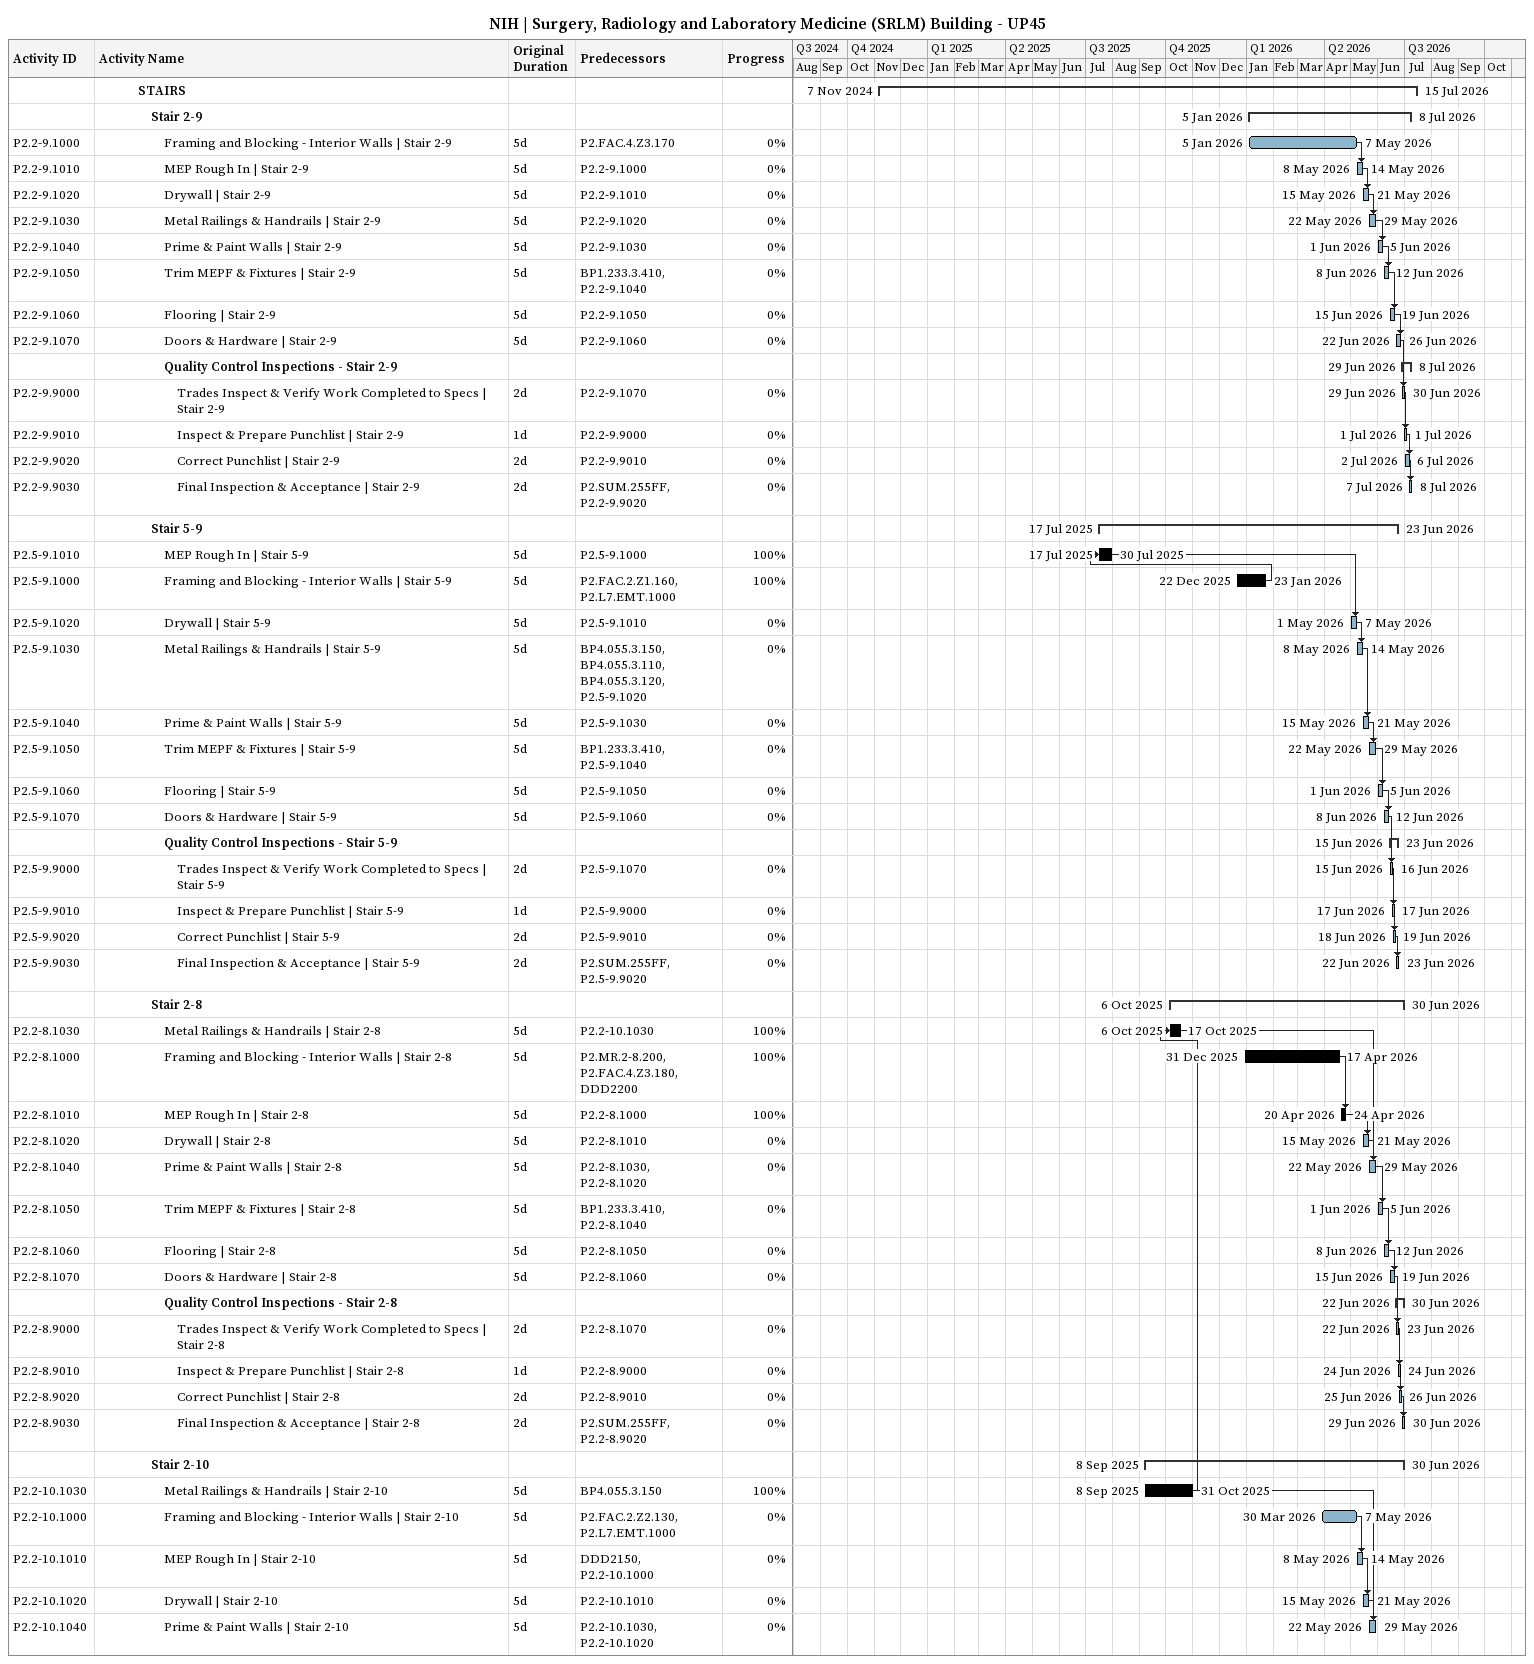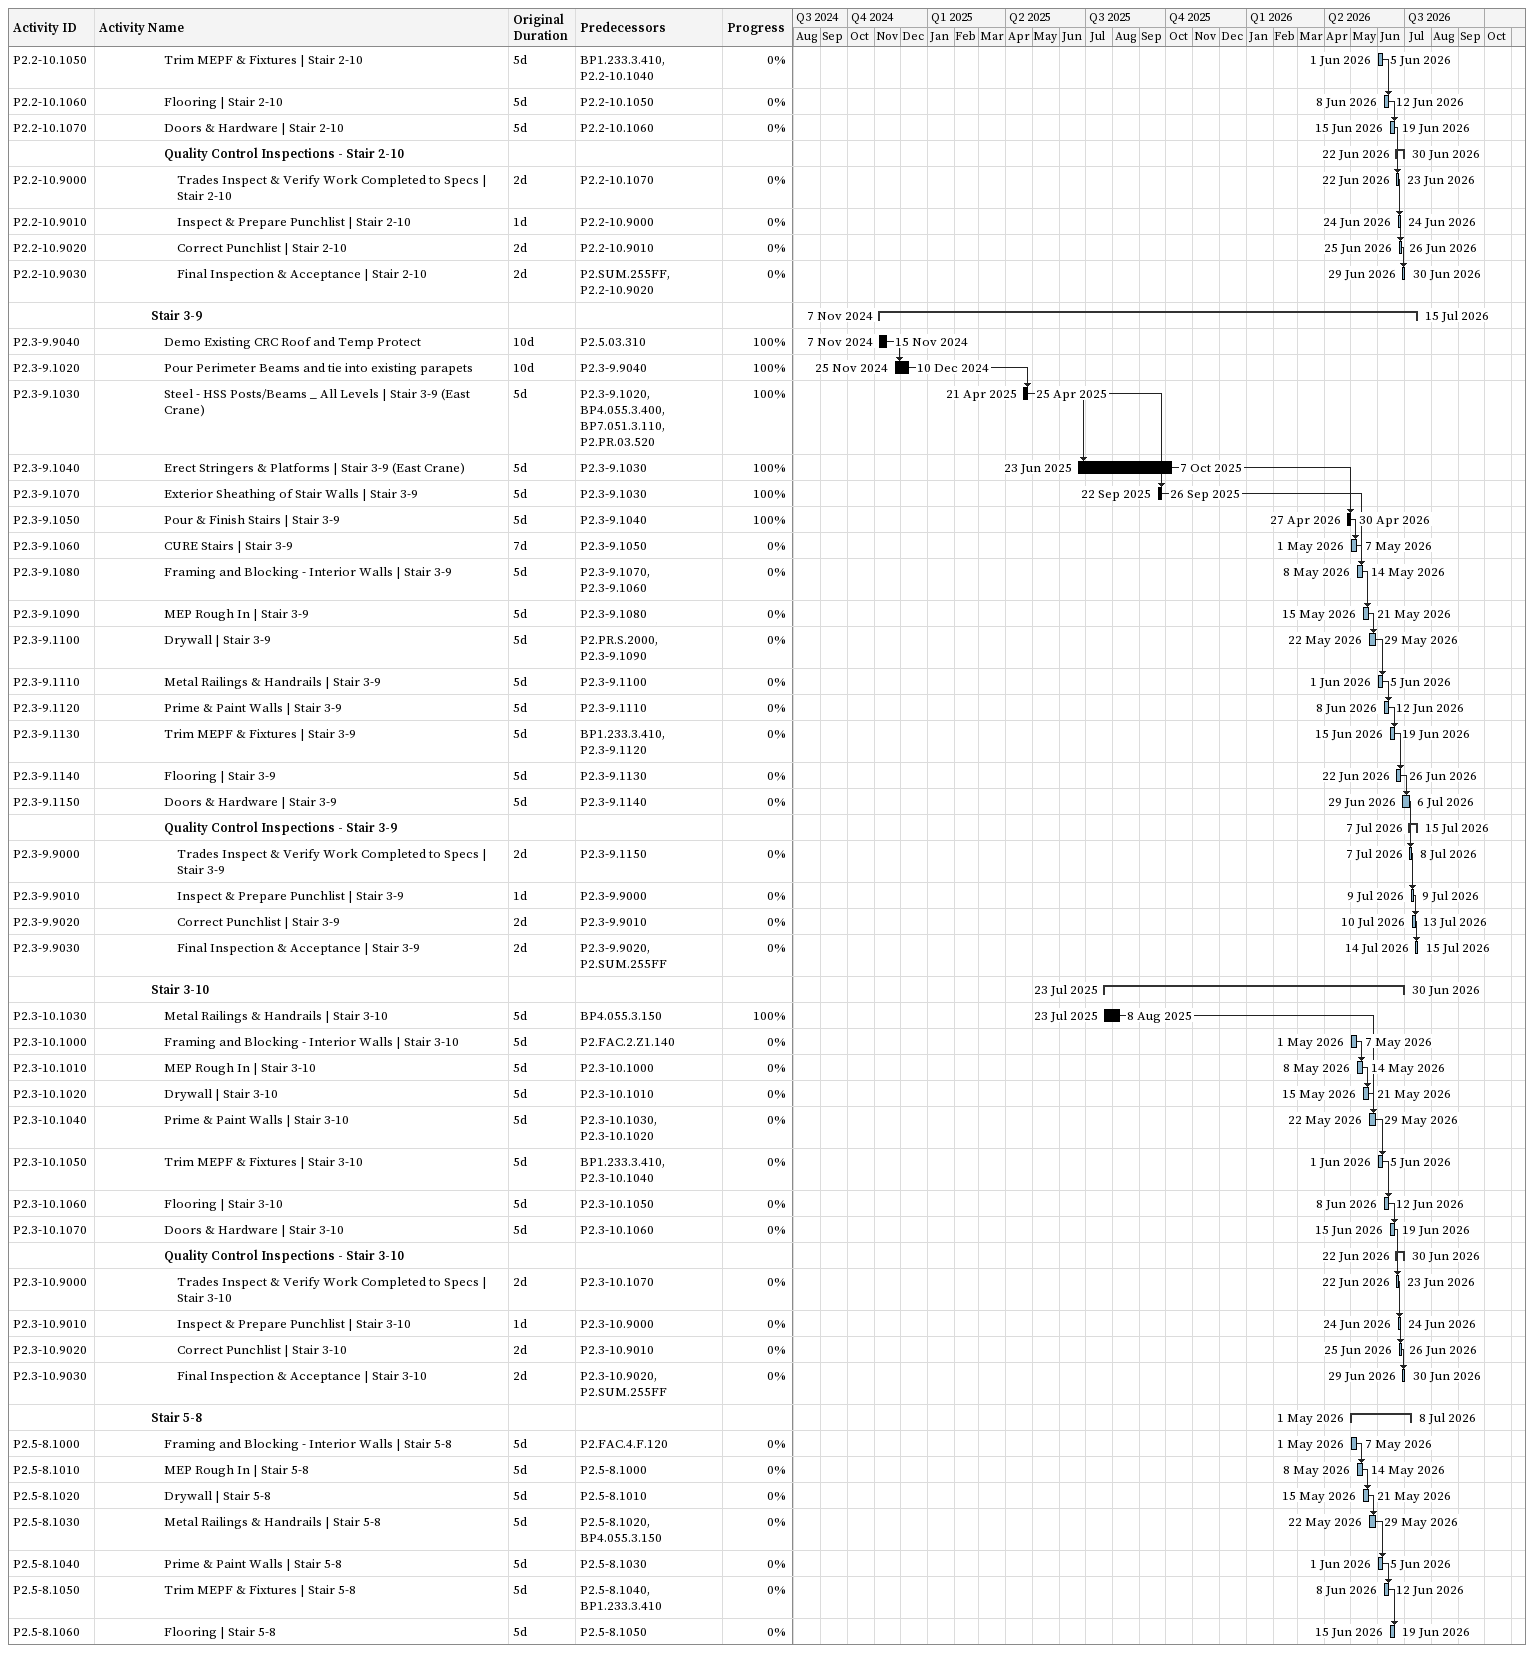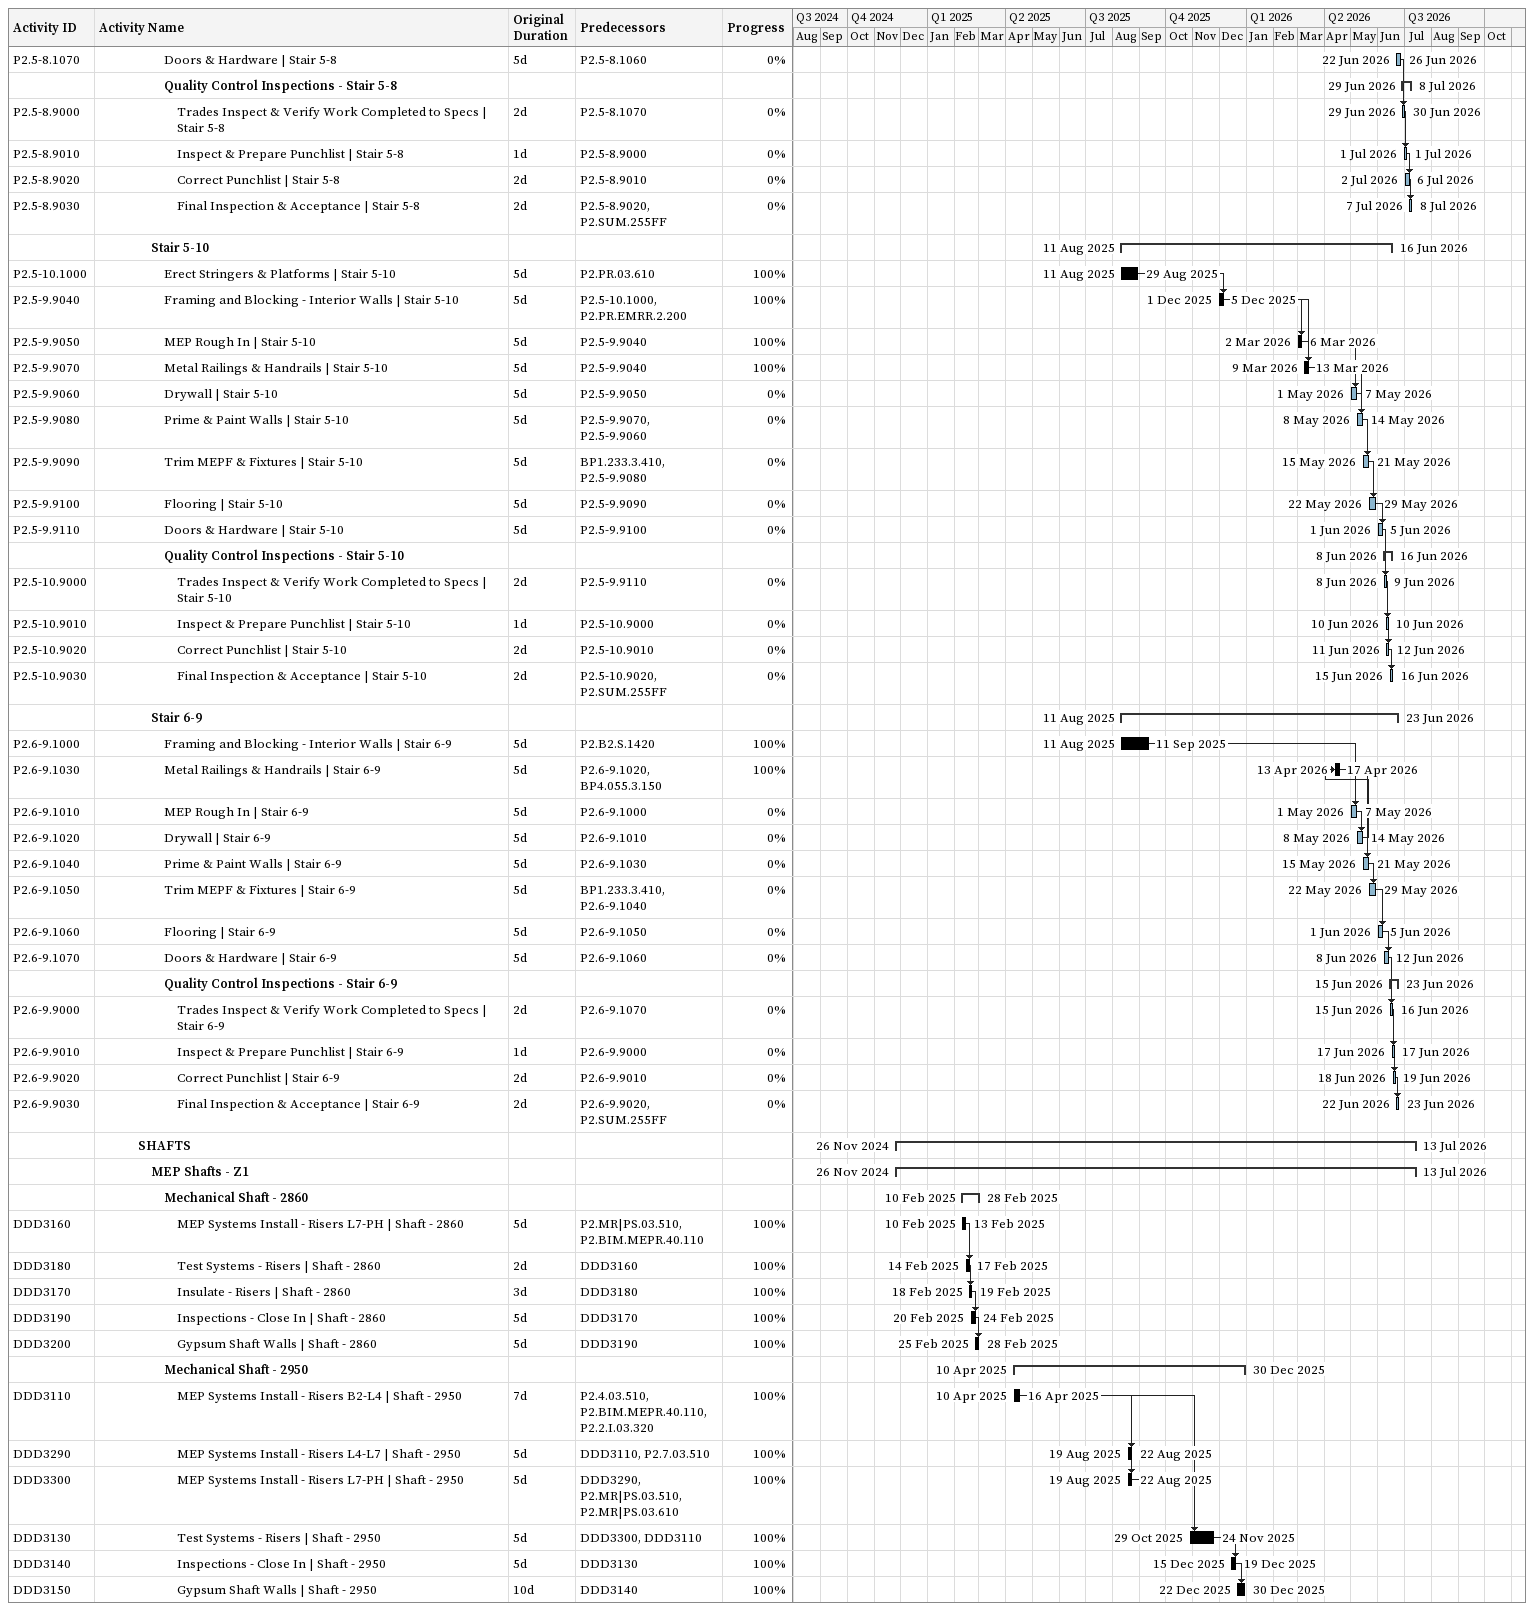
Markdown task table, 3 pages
NIH | Surgery, Radiology and Laboratory Medicine (SRLM) Building - UP45

| ID | Level | Task | Original duration | Start | Finish | Predecessors | % complete |
|---|---|---|---|---|---|---|---|
|  | 4 | **STAIRS** |  | 2024-11-07 | 2026-07-15 |  |  |
|  | 5 | **Stair 2-9** |  | 2026-01-05 | 2026-07-08 |  |  |
| P2.2-9.1000 | 6 | Framing and Blocking - Interior Walls \| Stair 2-9 | 5d | 2026-01-05 | 2026-05-07 | P2.FAC.4.Z3.170 | 0 |
| P2.2-9.1010 | 6 | MEP Rough In \| Stair 2-9 | 5d | 2026-05-08 | 2026-05-14 | P2.2-9.1000 | 0 |
| P2.2-9.1020 | 6 | Drywall \| Stair 2-9 | 5d | 2026-05-15 | 2026-05-21 | P2.2-9.1010 | 0 |
| P2.2-9.1030 | 6 | Metal Railings & Handrails \| Stair 2-9 | 5d | 2026-05-22 | 2026-05-29 | P2.2-9.1020 | 0 |
| P2.2-9.1040 | 6 | Prime & Paint Walls \| Stair 2-9 | 5d | 2026-06-01 | 2026-06-05 | P2.2-9.1030 | 0 |
| P2.2-9.1050 | 6 | Trim MEPF & Fixtures \| Stair 2-9 | 5d | 2026-06-08 | 2026-06-12 | BP1.233.3.410, P2.2-9.1040 | 0 |
| P2.2-9.1060 | 6 | Flooring \| Stair 2-9 | 5d | 2026-06-15 | 2026-06-19 | P2.2-9.1050 | 0 |
| P2.2-9.1070 | 6 | Doors & Hardware \| Stair 2-9 | 5d | 2026-06-22 | 2026-06-26 | P2.2-9.1060 | 0 |
|  | 6 | **Quality Control Inspections - Stair 2-9** |  | 2026-06-29 | 2026-07-08 |  |  |
| P2.2-9.9000 | 7 | Trades Inspect & Verify Work Completed to Specs \| Stair 2-9 | 2d | 2026-06-29 | 2026-06-30 | P2.2-9.1070 | 0 |
| P2.2-9.9010 | 7 | Inspect & Prepare Punchlist \| Stair 2-9 | 1d | 2026-07-01 | 2026-07-01 | P2.2-9.9000 | 0 |
| P2.2-9.9020 | 7 | Correct Punchlist \| Stair 2-9 | 2d | 2026-07-02 | 2026-07-06 | P2.2-9.9010 | 0 |
| P2.2-9.9030 | 7 | Final Inspection & Acceptance \| Stair 2-9 | 2d | 2026-07-07 | 2026-07-08 | P2.SUM.255FF, P2.2-9.9020 | 0 |
|  | 5 | **Stair 5-9** |  | 2025-07-17 | 2026-06-23 |  |  |
| P2.5-9.1010 | 6 | MEP Rough In \| Stair 5-9 | 5d | 2025-07-17 | 2025-07-30 | P2.5-9.1000 | 100 |
| P2.5-9.1000 | 6 | Framing and Blocking - Interior Walls \| Stair 5-9 | 5d | 2025-12-22 | 2026-01-23 | P2.FAC.2.Z1.160, P2.L7.EMT.1000 | 100 |
| P2.5-9.1020 | 6 | Drywall \| Stair 5-9 | 5d | 2026-05-01 | 2026-05-07 | P2.5-9.1010 | 0 |
| P2.5-9.1030 | 6 | Metal Railings & Handrails \| Stair 5-9 | 5d | 2026-05-08 | 2026-05-14 | BP4.055.3.150, BP4.055.3.110, BP4.055.3.120, P2.5-9.1020 | 0 |
| P2.5-9.1040 | 6 | Prime & Paint Walls \| Stair 5-9 | 5d | 2026-05-15 | 2026-05-21 | P2.5-9.1030 | 0 |
| P2.5-9.1050 | 6 | Trim MEPF & Fixtures \| Stair 5-9 | 5d | 2026-05-22 | 2026-05-29 | BP1.233.3.410, P2.5-9.1040 | 0 |
| P2.5-9.1060 | 6 | Flooring \| Stair 5-9 | 5d | 2026-06-01 | 2026-06-05 | P2.5-9.1050 | 0 |
| P2.5-9.1070 | 6 | Doors & Hardware \| Stair 5-9 | 5d | 2026-06-08 | 2026-06-12 | P2.5-9.1060 | 0 |
|  | 6 | **Quality Control Inspections - Stair 5-9** |  | 2026-06-15 | 2026-06-23 |  |  |
| P2.5-9.9000 | 7 | Trades Inspect & Verify Work Completed to Specs \| Stair 5-9 | 2d | 2026-06-15 | 2026-06-16 | P2.5-9.1070 | 0 |
| P2.5-9.9010 | 7 | Inspect & Prepare Punchlist \| Stair 5-9 | 1d | 2026-06-17 | 2026-06-17 | P2.5-9.9000 | 0 |
| P2.5-9.9020 | 7 | Correct Punchlist \| Stair 5-9 | 2d | 2026-06-18 | 2026-06-19 | P2.5-9.9010 | 0 |
| P2.5-9.9030 | 7 | Final Inspection & Acceptance \| Stair 5-9 | 2d | 2026-06-22 | 2026-06-23 | P2.SUM.255FF, P2.5-9.9020 | 0 |
|  | 5 | **Stair 2-8** |  | 2025-10-06 | 2026-06-30 |  |  |
| P2.2-8.1030 | 6 | Metal Railings & Handrails \| Stair 2-8 | 5d | 2025-10-06 | 2025-10-17 | P2.2-10.1030 | 100 |
| P2.2-8.1000 | 6 | Framing and Blocking - Interior Walls \| Stair 2-8 | 5d | 2025-12-31 | 2026-04-17 | P2.MR.2-8.200, P2.FAC.4.Z3.180, DDD2200 | 100 |
| P2.2-8.1010 | 6 | MEP Rough In \| Stair 2-8 | 5d | 2026-04-20 | 2026-04-24 | P2.2-8.1000 | 100 |
| P2.2-8.1020 | 6 | Drywall \| Stair 2-8 | 5d | 2026-05-15 | 2026-05-21 | P2.2-8.1010 | 0 |
| P2.2-8.1040 | 6 | Prime & Paint Walls \| Stair 2-8 | 5d | 2026-05-22 | 2026-05-29 | P2.2-8.1030, P2.2-8.1020 | 0 |
| P2.2-8.1050 | 6 | Trim MEPF & Fixtures \| Stair 2-8 | 5d | 2026-06-01 | 2026-06-05 | BP1.233.3.410, P2.2-8.1040 | 0 |
| P2.2-8.1060 | 6 | Flooring \| Stair 2-8 | 5d | 2026-06-08 | 2026-06-12 | P2.2-8.1050 | 0 |
| P2.2-8.1070 | 6 | Doors & Hardware \| Stair 2-8 | 5d | 2026-06-15 | 2026-06-19 | P2.2-8.1060 | 0 |
|  | 6 | **Quality Control Inspections - Stair 2-8** |  | 2026-06-22 | 2026-06-30 |  |  |
| P2.2-8.9000 | 7 | Trades Inspect & Verify Work Completed to Specs \| Stair 2-8 | 2d | 2026-06-22 | 2026-06-23 | P2.2-8.1070 | 0 |
| P2.2-8.9010 | 7 | Inspect & Prepare Punchlist \| Stair 2-8 | 1d | 2026-06-24 | 2026-06-24 | P2.2-8.9000 | 0 |
| P2.2-8.9020 | 7 | Correct Punchlist \| Stair 2-8 | 2d | 2026-06-25 | 2026-06-26 | P2.2-8.9010 | 0 |
| P2.2-8.9030 | 7 | Final Inspection & Acceptance \| Stair 2-8 | 2d | 2026-06-29 | 2026-06-30 | P2.SUM.255FF, P2.2-8.9020 | 0 |
|  | 5 | **Stair 2-10** |  | 2025-09-08 | 2026-06-30 |  |  |
| P2.2-10.1030 | 6 | Metal Railings & Handrails \| Stair 2-10 | 5d | 2025-09-08 | 2025-10-31 | BP4.055.3.150 | 100 |
| P2.2-10.1000 | 6 | Framing and Blocking - Interior Walls \| Stair 2-10 | 5d | 2026-03-30 | 2026-05-07 | P2.FAC.2.Z2.130, P2.L7.EMT.1000 | 0 |
| P2.2-10.1010 | 6 | MEP Rough In \| Stair 2-10 | 5d | 2026-05-08 | 2026-05-14 | DDD2150, P2.2-10.1000 | 0 |
| P2.2-10.1020 | 6 | Drywall \| Stair 2-10 | 5d | 2026-05-15 | 2026-05-21 | P2.2-10.1010 | 0 |
| P2.2-10.1040 | 6 | Prime & Paint Walls \| Stair 2-10 | 5d | 2026-05-22 | 2026-05-29 | P2.2-10.1030, P2.2-10.1020 | 0 |
| P2.2-10.1050 | 6 | Trim MEPF & Fixtures \| Stair 2-10 | 5d | 2026-06-01 | 2026-06-05 | BP1.233.3.410, P2.2-10.1040 | 0 |
| P2.2-10.1060 | 6 | Flooring \| Stair 2-10 | 5d | 2026-06-08 | 2026-06-12 | P2.2-10.1050 | 0 |
| P2.2-10.1070 | 6 | Doors & Hardware \| Stair 2-10 | 5d | 2026-06-15 | 2026-06-19 | P2.2-10.1060 | 0 |
|  | 6 | **Quality Control Inspections - Stair 2-10** |  | 2026-06-22 | 2026-06-30 |  |  |
| P2.2-10.9000 | 7 | Trades Inspect & Verify Work Completed to Specs \| Stair 2-10 | 2d | 2026-06-22 | 2026-06-23 | P2.2-10.1070 | 0 |
| P2.2-10.9010 | 7 | Inspect & Prepare Punchlist \| Stair 2-10 | 1d | 2026-06-24 | 2026-06-24 | P2.2-10.9000 | 0 |
| P2.2-10.9020 | 7 | Correct Punchlist \| Stair 2-10 | 2d | 2026-06-25 | 2026-06-26 | P2.2-10.9010 | 0 |
| P2.2-10.9030 | 7 | Final Inspection & Acceptance \| Stair 2-10 | 2d | 2026-06-29 | 2026-06-30 | P2.SUM.255FF, P2.2-10.9020 | 0 |
|  | 5 | **Stair 3-9** |  | 2024-11-07 | 2026-07-15 |  |  |
| P2.3-9.9040 | 6 | Demo Existing CRC Roof and Temp Protect | 10d | 2024-11-07 | 2024-11-15 | P2.5.03.310 | 100 |
| P2.3-9.1020 | 6 | Pour Perimeter Beams and tie into existing parapets | 10d | 2024-11-25 | 2024-12-10 | P2.3-9.9040 | 100 |
| P2.3-9.1030 | 6 | Steel - HSS Posts/Beams _ All Levels \| Stair 3-9 (East Crane) | 5d | 2025-04-21 | 2025-04-25 | P2.3-9.1020, BP4.055.3.400, BP7.051.3.110, P2.PR.03.520 | 100 |
| P2.3-9.1040 | 6 | Erect Stringers & Platforms \| Stair 3-9 (East Crane) | 5d | 2025-06-23 | 2025-10-07 | P2.3-9.1030 | 100 |
| P2.3-9.1070 | 6 | Exterior Sheathing of Stair Walls \| Stair 3-9 | 5d | 2025-09-22 | 2025-09-26 | P2.3-9.1030 | 100 |
| P2.3-9.1050 | 6 | Pour & Finish Stairs \| Stair 3-9 | 5d | 2026-04-27 | 2026-04-30 | P2.3-9.1040 | 100 |
| P2.3-9.1060 | 6 | CURE Stairs \| Stair 3-9 | 7d | 2026-05-01 | 2026-05-07 | P2.3-9.1050 | 0 |
| P2.3-9.1080 | 6 | Framing and Blocking - Interior Walls \| Stair 3-9 | 5d | 2026-05-08 | 2026-05-14 | P2.3-9.1070, P2.3-9.1060 | 0 |
| P2.3-9.1090 | 6 | MEP Rough In \| Stair 3-9 | 5d | 2026-05-15 | 2026-05-21 | P2.3-9.1080 | 0 |
| P2.3-9.1100 | 6 | Drywall \| Stair 3-9 | 5d | 2026-05-22 | 2026-05-29 | P2.PR.S.2000, P2.3-9.1090 | 0 |
| P2.3-9.1110 | 6 | Metal Railings & Handrails \| Stair 3-9 | 5d | 2026-06-01 | 2026-06-05 | P2.3-9.1100 | 0 |
| P2.3-9.1120 | 6 | Prime & Paint Walls \| Stair 3-9 | 5d | 2026-06-08 | 2026-06-12 | P2.3-9.1110 | 0 |
| P2.3-9.1130 | 6 | Trim MEPF & Fixtures \| Stair 3-9 | 5d | 2026-06-15 | 2026-06-19 | BP1.233.3.410, P2.3-9.1120 | 0 |
| P2.3-9.1140 | 6 | Flooring \| Stair 3-9 | 5d | 2026-06-22 | 2026-06-26 | P2.3-9.1130 | 0 |
| P2.3-9.1150 | 6 | Doors & Hardware \| Stair 3-9 | 5d | 2026-06-29 | 2026-07-06 | P2.3-9.1140 | 0 |
|  | 6 | **Quality Control Inspections - Stair 3-9** |  | 2026-07-07 | 2026-07-15 |  |  |
| P2.3-9.9000 | 7 | Trades Inspect & Verify Work Completed to Specs \| Stair 3-9 | 2d | 2026-07-07 | 2026-07-08 | P2.3-9.1150 | 0 |
| P2.3-9.9010 | 7 | Inspect & Prepare Punchlist \| Stair 3-9 | 1d | 2026-07-09 | 2026-07-09 | P2.3-9.9000 | 0 |
| P2.3-9.9020 | 7 | Correct Punchlist \| Stair 3-9 | 2d | 2026-07-10 | 2026-07-13 | P2.3-9.9010 | 0 |
| P2.3-9.9030 | 7 | Final Inspection & Acceptance \| Stair 3-9 | 2d | 2026-07-14 | 2026-07-15 | P2.3-9.9020, P2.SUM.255FF | 0 |
|  | 5 | **Stair 3-10** |  | 2025-07-23 | 2026-06-30 |  |  |
| P2.3-10.1030 | 6 | Metal Railings & Handrails \| Stair 3-10 | 5d | 2025-07-23 | 2025-08-08 | BP4.055.3.150 | 100 |
| P2.3-10.1000 | 6 | Framing and Blocking - Interior Walls \| Stair 3-10 | 5d | 2026-05-01 | 2026-05-07 | P2.FAC.2.Z1.140 | 0 |
| P2.3-10.1010 | 6 | MEP Rough In \| Stair 3-10 | 5d | 2026-05-08 | 2026-05-14 | P2.3-10.1000 | 0 |
| P2.3-10.1020 | 6 | Drywall \| Stair 3-10 | 5d | 2026-05-15 | 2026-05-21 | P2.3-10.1010 | 0 |
| P2.3-10.1040 | 6 | Prime & Paint Walls \| Stair 3-10 | 5d | 2026-05-22 | 2026-05-29 | P2.3-10.1030, P2.3-10.1020 | 0 |
| P2.3-10.1050 | 6 | Trim MEPF & Fixtures \| Stair 3-10 | 5d | 2026-06-01 | 2026-06-05 | BP1.233.3.410, P2.3-10.1040 | 0 |
| P2.3-10.1060 | 6 | Flooring \| Stair 3-10 | 5d | 2026-06-08 | 2026-06-12 | P2.3-10.1050 | 0 |
| P2.3-10.1070 | 6 | Doors & Hardware \| Stair 3-10 | 5d | 2026-06-15 | 2026-06-19 | P2.3-10.1060 | 0 |
|  | 6 | **Quality Control Inspections - Stair 3-10** |  | 2026-06-22 | 2026-06-30 |  |  |
| P2.3-10.9000 | 7 | Trades Inspect & Verify Work Completed to Specs \| Stair 3-10 | 2d | 2026-06-22 | 2026-06-23 | P2.3-10.1070 | 0 |
| P2.3-10.9010 | 7 | Inspect & Prepare Punchlist \| Stair 3-10 | 1d | 2026-06-24 | 2026-06-24 | P2.3-10.9000 | 0 |
| P2.3-10.9020 | 7 | Correct Punchlist \| Stair 3-10 | 2d | 2026-06-25 | 2026-06-26 | P2.3-10.9010 | 0 |
| P2.3-10.9030 | 7 | Final Inspection & Acceptance \| Stair 3-10 | 2d | 2026-06-29 | 2026-06-30 | P2.3-10.9020, P2.SUM.255FF | 0 |
|  | 5 | **Stair 5-8** |  | 2026-05-01 | 2026-07-08 |  |  |
| P2.5-8.1000 | 6 | Framing and Blocking - Interior Walls \| Stair 5-8 | 5d | 2026-05-01 | 2026-05-07 | P2.FAC.4.F.120 | 0 |
| P2.5-8.1010 | 6 | MEP Rough In \| Stair 5-8 | 5d | 2026-05-08 | 2026-05-14 | P2.5-8.1000 | 0 |
| P2.5-8.1020 | 6 | Drywall \| Stair 5-8 | 5d | 2026-05-15 | 2026-05-21 | P2.5-8.1010 | 0 |
| P2.5-8.1030 | 6 | Metal Railings & Handrails \| Stair 5-8 | 5d | 2026-05-22 | 2026-05-29 | P2.5-8.1020, BP4.055.3.150 | 0 |
| P2.5-8.1040 | 6 | Prime & Paint Walls \| Stair 5-8 | 5d | 2026-06-01 | 2026-06-05 | P2.5-8.1030 | 0 |
| P2.5-8.1050 | 6 | Trim MEPF & Fixtures \| Stair 5-8 | 5d | 2026-06-08 | 2026-06-12 | P2.5-8.1040, BP1.233.3.410 | 0 |
| P2.5-8.1060 | 6 | Flooring \| Stair 5-8 | 5d | 2026-06-15 | 2026-06-19 | P2.5-8.1050 | 0 |
| P2.5-8.1070 | 6 | Doors & Hardware \| Stair 5-8 | 5d | 2026-06-22 | 2026-06-26 | P2.5-8.1060 | 0 |
|  | 6 | **Quality Control Inspections - Stair 5-8** |  | 2026-06-29 | 2026-07-08 |  |  |
| P2.5-8.9000 | 7 | Trades Inspect & Verify Work Completed to Specs \| Stair 5-8 | 2d | 2026-06-29 | 2026-06-30 | P2.5-8.1070 | 0 |
| P2.5-8.9010 | 7 | Inspect & Prepare Punchlist \| Stair 5-8 | 1d | 2026-07-01 | 2026-07-01 | P2.5-8.9000 | 0 |
| P2.5-8.9020 | 7 | Correct Punchlist \| Stair 5-8 | 2d | 2026-07-02 | 2026-07-06 | P2.5-8.9010 | 0 |
| P2.5-8.9030 | 7 | Final Inspection & Acceptance \| Stair 5-8 | 2d | 2026-07-07 | 2026-07-08 | P2.5-8.9020, P2.SUM.255FF | 0 |
|  | 5 | **Stair 5-10** |  | 2025-08-11 | 2026-06-16 |  |  |
| P2.5-10.1000 | 6 | Erect Stringers & Platforms \| Stair 5-10 | 5d | 2025-08-11 | 2025-08-29 | P2.PR.03.610 | 100 |
| P2.5-9.9040 | 6 | Framing and Blocking - Interior Walls \| Stair 5-10 | 5d | 2025-12-01 | 2025-12-05 | P2.5-10.1000, P2.PR.EMRR.2.200 | 100 |
| P2.5-9.9050 | 6 | MEP Rough In \| Stair 5-10 | 5d | 2026-03-02 | 2026-03-06 | P2.5-9.9040 | 100 |
| P2.5-9.9070 | 6 | Metal Railings & Handrails \| Stair 5-10 | 5d | 2026-03-09 | 2026-03-13 | P2.5-9.9040 | 100 |
| P2.5-9.9060 | 6 | Drywall \| Stair 5-10 | 5d | 2026-05-01 | 2026-05-07 | P2.5-9.9050 | 0 |
| P2.5-9.9080 | 6 | Prime & Paint Walls \| Stair 5-10 | 5d | 2026-05-08 | 2026-05-14 | P2.5-9.9070, P2.5-9.9060 | 0 |
| P2.5-9.9090 | 6 | Trim MEPF & Fixtures \| Stair 5-10 | 5d | 2026-05-15 | 2026-05-21 | BP1.233.3.410, P2.5-9.9080 | 0 |
| P2.5-9.9100 | 6 | Flooring \| Stair 5-10 | 5d | 2026-05-22 | 2026-05-29 | P2.5-9.9090 | 0 |
| P2.5-9.9110 | 6 | Doors & Hardware \| Stair 5-10 | 5d | 2026-06-01 | 2026-06-05 | P2.5-9.9100 | 0 |
|  | 6 | **Quality Control Inspections - Stair 5-10** |  | 2026-06-08 | 2026-06-16 |  |  |
| P2.5-10.9000 | 7 | Trades Inspect & Verify Work Completed to Specs \| Stair 5-10 | 2d | 2026-06-08 | 2026-06-09 | P2.5-9.9110 | 0 |
| P2.5-10.9010 | 7 | Inspect & Prepare Punchlist \| Stair 5-10 | 1d | 2026-06-10 | 2026-06-10 | P2.5-10.9000 | 0 |
| P2.5-10.9020 | 7 | Correct Punchlist \| Stair 5-10 | 2d | 2026-06-11 | 2026-06-12 | P2.5-10.9010 | 0 |
| P2.5-10.9030 | 7 | Final Inspection & Acceptance \| Stair 5-10 | 2d | 2026-06-15 | 2026-06-16 | P2.5-10.9020, P2.SUM.255FF | 0 |
|  | 5 | **Stair 6-9** |  | 2025-08-11 | 2026-06-23 |  |  |
| P2.6-9.1000 | 6 | Framing and Blocking - Interior Walls \| Stair 6-9 | 5d | 2025-08-11 | 2025-09-11 | P2.B2.S.1420 | 100 |
| P2.6-9.1030 | 6 | Metal Railings & Handrails \| Stair 6-9 | 5d | 2026-04-13 | 2026-04-17 | P2.6-9.1020, BP4.055.3.150 | 100 |
| P2.6-9.1010 | 6 | MEP Rough In \| Stair 6-9 | 5d | 2026-05-01 | 2026-05-07 | P2.6-9.1000 | 0 |
| P2.6-9.1020 | 6 | Drywall \| Stair 6-9 | 5d | 2026-05-08 | 2026-05-14 | P2.6-9.1010 | 0 |
| P2.6-9.1040 | 6 | Prime & Paint Walls \| Stair 6-9 | 5d | 2026-05-15 | 2026-05-21 | P2.6-9.1030 | 0 |
| P2.6-9.1050 | 6 | Trim MEPF & Fixtures \| Stair 6-9 | 5d | 2026-05-22 | 2026-05-29 | BP1.233.3.410, P2.6-9.1040 | 0 |
| P2.6-9.1060 | 6 | Flooring \| Stair 6-9 | 5d | 2026-06-01 | 2026-06-05 | P2.6-9.1050 | 0 |
| P2.6-9.1070 | 6 | Doors & Hardware \| Stair 6-9 | 5d | 2026-06-08 | 2026-06-12 | P2.6-9.1060 | 0 |
|  | 6 | **Quality Control Inspections - Stair 6-9** |  | 2026-06-15 | 2026-06-23 |  |  |
| P2.6-9.9000 | 7 | Trades Inspect & Verify Work Completed to Specs \| Stair 6-9 | 2d | 2026-06-15 | 2026-06-16 | P2.6-9.1070 | 0 |
| P2.6-9.9010 | 7 | Inspect & Prepare Punchlist \| Stair 6-9 | 1d | 2026-06-17 | 2026-06-17 | P2.6-9.9000 | 0 |
| P2.6-9.9020 | 7 | Correct Punchlist \| Stair 6-9 | 2d | 2026-06-18 | 2026-06-19 | P2.6-9.9010 | 0 |
| P2.6-9.9030 | 7 | Final Inspection & Acceptance \| Stair 6-9 | 2d | 2026-06-22 | 2026-06-23 | P2.6-9.9020, P2.SUM.255FF | 0 |
|  | 4 | **SHAFTS** |  | 2024-11-26 | 2026-07-13 |  |  |
|  | 5 | **MEP Shafts - Z1** |  | 2024-11-26 | 2026-07-13 |  |  |
|  | 6 | **Mechanical Shaft - 2860** |  | 2025-02-10 | 2025-02-28 |  |  |
| DDD3160 | 7 | MEP Systems Install - Risers L7-PH \| Shaft - 2860 | 5d | 2025-02-10 | 2025-02-13 | P2.MR\|PS.03.510, P2.BIM.MEPR.40.110 | 100 |
| DDD3180 | 7 | Test Systems - Risers \| Shaft - 2860 | 2d | 2025-02-14 | 2025-02-17 | DDD3160 | 100 |
| DDD3170 | 7 | Insulate - Risers \| Shaft - 2860 | 3d | 2025-02-18 | 2025-02-19 | DDD3180 | 100 |
| DDD3190 | 7 | Inspections - Close In \| Shaft - 2860 | 5d | 2025-02-20 | 2025-02-24 | DDD3170 | 100 |
| DDD3200 | 7 | Gypsum Shaft Walls \| Shaft - 2860 | 5d | 2025-02-25 | 2025-02-28 | DDD3190 | 100 |
|  | 6 | **Mechanical Shaft - 2950** |  | 2025-04-10 | 2025-12-30 |  |  |
| DDD3110 | 7 | MEP Systems Install - Risers B2-L4 \| Shaft - 2950 | 7d | 2025-04-10 | 2025-04-16 | P2.4.03.510, P2.BIM.MEPR.40.110, P2.2.I.03.320 | 100 |
| DDD3290 | 7 | MEP Systems Install - Risers L4-L7 \| Shaft - 2950 | 5d | 2025-08-19 | 2025-08-22 | DDD3110, P2.7.03.510 | 100 |
| DDD3300 | 7 | MEP Systems Install - Risers L7-PH \| Shaft - 2950 | 5d | 2025-08-19 | 2025-08-22 | DDD3290, P2.MR\|PS.03.510, P2.MR\|PS.03.610 | 100 |
| DDD3130 | 7 | Test Systems - Risers \| Shaft - 2950 | 5d | 2025-10-29 | 2025-11-24 | DDD3300, DDD3110 | 100 |
| DDD3140 | 7 | Inspections - Close In \| Shaft - 2950 | 5d | 2025-12-15 | 2025-12-19 | DDD3130 | 100 |
| DDD3150 | 7 | Gypsum Shaft Walls \| Shaft - 2950 | 10d | 2025-12-22 | 2025-12-30 | DDD3140 | 100 |
